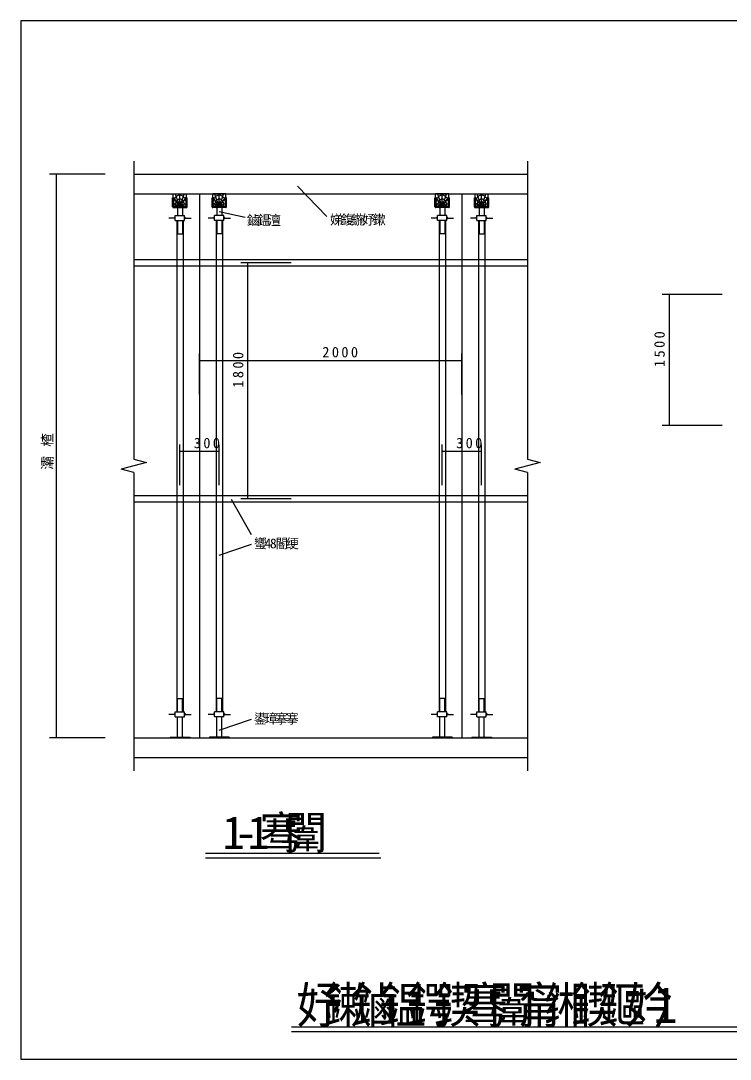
# Model space of a CAD drawing. Header units: metres. Extents: x 0 to 420, y 0 to 297.
# Drawn here: x 0 to 202.8, y 0 to 297 of the extents above; entities that cross this region are included whole.
import ezdxf

# ---------------------------------------------------------------- set-up
doc = ezdxf.new("R2010")
doc.units = ezdxf.units.M

msp = doc.modelspace()

# ---------------------------------------------------------------- linework, layer by layer
for p, q in [((420, 297), (0, 297)), ((0, 297), (0, 0)), ((32.36, 256.89), (32.36, 171.64)), ((144.86, 256.89), (144.86, 171.64)), ((24.14, 253.14), (8.2, 253.14)), ((10.2, 91.89), (10.2, 253.14)), ((32.36, 253.14), (144.86, 253.14)), ((79.08, 249.65), (87.54, 241)), ((32.36, 247.52), (144.86, 247.52)), ((43.61, 243.77), (43.61, 247.52)), ((43.61, 247.52), (47.36, 247.52)), ((45.49, 243.77), (44.25, 247.42)), ((45.49, 243.77), (46.73, 247.42)), ((45.49, 243.77), (45.49, 247.36)), ((47.36, 243.77), (47.36, 247.52)), ((51.11, 247.52), (51.11, 91.89)), ((58.61, 247.52), (54.86, 247.52)), ((54.86, 243.77), (54.86, 247.52)), ((56.74, 243.77), (55.5, 247.42)), ((56.74, 243.77), (57.98, 247.42)), ((56.74, 243.77), (56.74, 247.36)), ((58.61, 243.77), (58.61, 247.52)), ((122.36, 247.52), (118.61, 247.52)), ((118.61, 243.77), (118.61, 247.52)), ((120.49, 243.77), (119.25, 247.42)), ((120.49, 243.77), (121.73, 247.42)), ((120.49, 243.77), (120.49, 247.36)), ((122.36, 243.77), (122.36, 247.52)), ((126.11, 247.52), (126.11, 91.89)), ((129.86, 247.52), (133.61, 247.52)), ((129.86, 243.77), (129.86, 247.52)), ((131.74, 243.77), (130.5, 247.42)), ((131.74, 243.77), (132.98, 247.42)), ((131.74, 243.77), (131.74, 247.36)), ((133.61, 243.77), (133.61, 247.52)), ((43.42, 243.77), (43.42, 246.39)), ((43.42, 246.39), (43.61, 246.39)), ((43.61, 243.77), (43.61, 246.39)), ((43.61, 243.77), (47.36, 243.77)), ((43.61, 243.77), (47.36, 243.77)), ((43.61, 243.58), (47.36, 243.58)), ((45.49, 243.77), (43.72, 243.98)), ((45.49, 243.77), (43.73, 246.47)), ((45.49, 243.77), (43.8, 244.75)), ((44.77, 243.58), (44.77, 241.33)), ((45.49, 243.77), (47.24, 246.47)), ((45.49, 243.77), (47.17, 244.75)), ((45.49, 243.77), (47.26, 243.98)), ((46.2, 243.58), (46.2, 241.33)), ((47.36, 243.77), (47.36, 246.39)), ((47.36, 246.39), (47.55, 246.39)), ((47.55, 243.77), (47.55, 246.39)), ((54.67, 243.77), (54.67, 246.39)), ((54.86, 246.39), (54.67, 246.39)), ((54.86, 243.77), (54.86, 246.39)), ((58.61, 243.77), (54.86, 243.77)), ((58.61, 243.77), (54.86, 243.77)), ((58.61, 243.58), (54.86, 243.58)), ((56.74, 243.77), (54.97, 243.98)), ((56.74, 243.77), (54.98, 246.47)), ((56.74, 243.77), (55.05, 244.75)), ((56.02, 243.58), (56.02, 241.33)), ((56.74, 243.77), (58.49, 246.47)), ((56.74, 243.77), (58.42, 244.75)), ((56.74, 243.77), (58.51, 243.98)), ((57.45, 243.58), (57.45, 241.33)), ((58.8, 246.39), (58.61, 246.39)), ((58.61, 243.77), (58.61, 246.39)), ((58.8, 243.77), (58.8, 246.39)), ((118.42, 243.77), (118.42, 246.39)), ((118.61, 246.39), (118.42, 246.39)), ((118.61, 243.77), (118.61, 246.39)), ((122.36, 243.77), (118.61, 243.77)), ((122.36, 243.77), (118.61, 243.77)), ((122.36, 243.58), (118.61, 243.58)), ((120.49, 243.77), (118.72, 243.98)), ((120.49, 243.77), (118.73, 246.47)), ((120.49, 243.77), (118.8, 244.75)), ((119.77, 243.58), (119.77, 241.33)), ((120.49, 243.77), (122.24, 246.47)), ((120.49, 243.77), (122.17, 244.75)), ((120.49, 243.77), (122.26, 243.98)), ((121.2, 243.58), (121.2, 241.33)), ((122.36, 243.77), (122.36, 246.39)), ((122.55, 246.39), (122.36, 246.39)), ((122.55, 243.77), (122.55, 246.39)), ((129.67, 243.77), (129.67, 246.39)), ((129.67, 246.39), (129.86, 246.39)), ((129.86, 243.77), (129.86, 246.39)), ((129.86, 243.77), (133.61, 243.77)), ((129.86, 243.77), (133.61, 243.77)), ((129.86, 243.58), (133.61, 243.58)), ((131.74, 243.77), (129.97, 243.98)), ((131.74, 243.77), (129.98, 246.47)), ((131.74, 243.77), (130.05, 244.75)), ((131.02, 243.58), (131.02, 241.33)), ((131.74, 243.77), (133.49, 246.47)), ((131.74, 243.77), (133.42, 244.75)), ((131.74, 243.77), (133.51, 243.98)), ((132.45, 243.58), (132.45, 241.33)), ((133.61, 243.77), (133.61, 246.39)), ((133.61, 246.39), (133.8, 246.39)), ((133.8, 243.77), (133.8, 246.39)), ((44.17, 240.58), (42.3, 240.58)), ((44.17, 241.33), (46.8, 241.33)), ((44.17, 239.83), (44.17, 241.33)), ((46.8, 239.83), (46.8, 241.33)), ((46.8, 240.58), (48.67, 240.58)), ((55.42, 240.58), (53.55, 240.58)), ((58.05, 241.33), (55.42, 241.33)), ((55.42, 239.83), (55.42, 241.33)), ((56.74, 242.46), (64.13, 240.87)), ((58.05, 239.83), (58.05, 241.33)), ((58.05, 240.58), (59.92, 240.58)), ((119.17, 240.58), (117.3, 240.58)), ((121.8, 241.33), (119.17, 241.33)), ((119.17, 239.83), (119.17, 241.33)), ((121.8, 239.83), (121.8, 241.33)), ((121.8, 240.58), (123.67, 240.58)), ((130.42, 240.58), (128.55, 240.58)), ((130.42, 241.33), (133.05, 241.33)), ((130.42, 239.83), (130.42, 241.33)), ((133.05, 239.83), (133.05, 241.33)), ((133.05, 240.58), (134.92, 240.58)), ((44.17, 239.83), (46.8, 239.83)), ((44.59, 239.83), (44.59, 99.39)), ((44.77, 239.83), (44.77, 236.08)), ((46.2, 239.83), (46.2, 236.08)), ((46.39, 239.83), (46.39, 99.39)), ((58.05, 239.83), (55.42, 239.83)), ((55.84, 239.83), (55.84, 99.39)), ((56.02, 239.83), (56.02, 236.08)), ((57.45, 239.83), (57.45, 236.08)), ((57.64, 239.83), (57.64, 99.39)), ((121.8, 239.83), (119.17, 239.83)), ((119.59, 239.83), (119.59, 99.39)), ((119.77, 239.83), (119.77, 236.08)), ((121.2, 239.83), (121.2, 236.08)), ((121.39, 239.83), (121.39, 99.39)), ((130.42, 239.83), (133.05, 239.83)), ((130.84, 239.83), (130.84, 99.39)), ((131.02, 239.83), (131.02, 236.08)), ((132.45, 239.83), (132.45, 236.08)), ((132.64, 239.83), (132.64, 99.39)), ((44.77, 236.08), (46.2, 236.08)), ((57.45, 236.08), (56.02, 236.08)), ((121.2, 236.08), (119.77, 236.08)), ((131.02, 236.08), (132.45, 236.08)), ((32.36, 228.69), (144.86, 228.69)), ((32.36, 226.89), (144.86, 226.89)), ((77.33, 227.79), (62.87, 227.79)), ((64.87, 160.29), (64.87, 227.79)), ((200.47, 218.71), (183.34, 218.71)), ((185.34, 218.71), (185.34, 181.21)), ((51.11, 190.15), (51.11, 201.83)), ((51.11, 199.83), (126.11, 199.83)), ((126.11, 190.15), (126.11, 201.83)), ((200.47, 181.21), (183.34, 181.21)), ((45.49, 164.15), (45.49, 175.83)), ((56.74, 164.15), (56.74, 175.83)), ((120.49, 164.15), (120.49, 175.83)), ((131.74, 164.15), (131.74, 175.83)), ((56.74, 173.83), (45.49, 173.83)), ((131.74, 173.83), (120.49, 173.83)), ((35.98, 170.67), (28.74, 168.73)), ((32.36, 171.64), (35.98, 170.67)), ((148.48, 170.67), (141.24, 168.73)), ((144.86, 171.64), (148.48, 170.67)), ((32.36, 167.76), (28.74, 168.73)), ((32.36, 167.76), (32.36, 82.52)), ((144.86, 167.76), (141.24, 168.73)), ((144.86, 167.76), (144.86, 82.52)), ((32.36, 161.19), (144.86, 161.19)), ((32.36, 159.39), (144.86, 159.39)), ((60.14, 160.2), (65.91, 150.09)), ((77.33, 160.29), (62.87, 160.29)), ((56.74, 144.21), (65.98, 147.33)), ((44.77, 99.39), (44.77, 103.14)), ((44.77, 103.14), (46.2, 103.14)), ((46.2, 99.39), (46.2, 103.14)), ((56.02, 99.39), (56.02, 103.14)), ((57.45, 103.14), (56.02, 103.14)), ((57.45, 99.39), (57.45, 103.14)), ((119.77, 99.39), (119.77, 103.14)), ((121.2, 103.14), (119.77, 103.14)), ((121.2, 99.39), (121.2, 103.14)), ((131.02, 99.39), (131.02, 103.14)), ((131.02, 103.14), (132.45, 103.14)), ((132.45, 99.39), (132.45, 103.14)), ((44.17, 98.64), (42.3, 98.64)), ((44.17, 99.39), (46.8, 99.39)), ((44.17, 97.89), (44.17, 99.39)), ((46.8, 97.89), (46.8, 99.39)), ((46.8, 98.64), (48.67, 98.64)), ((55.42, 98.64), (53.55, 98.64)), ((58.05, 99.39), (55.42, 99.39)), ((55.42, 97.89), (55.42, 99.39)), ((58.05, 97.89), (58.05, 99.39)), ((58.05, 98.64), (59.92, 98.64)), ((119.17, 98.64), (117.3, 98.64)), ((121.8, 99.39), (119.17, 99.39)), ((119.17, 97.89), (119.17, 99.39)), ((121.8, 97.89), (121.8, 99.39)), ((121.8, 98.64), (123.67, 98.64)), ((130.42, 98.64), (128.55, 98.64)), ((130.42, 99.39), (133.05, 99.39)), ((130.42, 97.89), (130.42, 99.39)), ((133.05, 97.89), (133.05, 99.39)), ((133.05, 98.64), (134.92, 98.64)), ((44.17, 97.89), (46.8, 97.89)), ((44.77, 92.12), (44.77, 97.89)), ((46.2, 92.12), (46.2, 97.89)), ((58.05, 97.89), (55.42, 97.89)), ((56.02, 92.12), (56.02, 97.89)), ((56.74, 94.11), (65.98, 97.23)), ((57.45, 92.12), (57.45, 97.89)), ((121.8, 97.89), (119.17, 97.89)), ((119.77, 92.12), (119.77, 97.89)), ((121.2, 92.12), (121.2, 97.89)), ((130.42, 97.89), (133.05, 97.89)), ((131.02, 92.12), (131.02, 97.89)), ((132.45, 92.12), (132.45, 97.89)), ((42.67, 92.12), (48.3, 92.12)), ((42.67, 92.12), (42.67, 91.89)), ((48.3, 92.12), (48.3, 91.89)), ((59.55, 92.12), (53.92, 92.12)), ((53.92, 92.12), (53.92, 91.89)), ((59.55, 92.12), (59.55, 91.89)), ((123.3, 92.12), (117.67, 92.12)), ((117.67, 92.12), (117.67, 91.89)), ((123.3, 92.12), (123.3, 91.89)), ((128.92, 92.12), (134.55, 92.12)), ((128.92, 92.12), (128.92, 91.89)), ((134.55, 92.12), (134.55, 91.89)), ((24.14, 91.89), (8.2, 91.89)), ((32.36, 91.89), (144.86, 91.89)), ((42.67, 91.89), (48.3, 91.89)), ((59.55, 91.89), (53.92, 91.89)), ((123.3, 91.89), (117.67, 91.89)), ((128.92, 91.89), (134.55, 91.89)), ((32.36, 86.27), (144.86, 86.27)), ((52.84, 58.94), (102.43, 58.94)), ((52.84, 57.59), (102.9, 57.59)), ((77.41, 9.29), (219.16, 9.29)), ((77.41, 7.93), (219.05, 7.93)), ((0, 0), (420, 0))]:
    msp.add_line(p, q)
for points in [[(45.49, 247.26), (45.24, 247.17), (45.01, 247.07), (44.8, 246.94), (44.6, 246.79), (44.42, 246.63), (44.26, 246.44), (44.11, 246.25), (43.98, 246.04), (43.88, 245.81), (43.79, 245.58), (43.73, 245.34), (43.7, 245.1), (43.69, 244.85), (43.7, 244.61), (43.73, 244.36), (43.79, 244.12), (43.88, 243.89), (43.93, 243.77)], [(47.04, 243.77), (47.1, 243.89), (47.18, 244.12), (47.24, 244.36), (47.28, 244.61), (47.29, 244.85), (47.28, 245.1), (47.24, 245.34), (47.18, 245.58), (47.1, 245.81), (46.99, 246.04), (46.86, 246.25), (46.72, 246.44), (46.55, 246.63), (46.37, 246.79), (46.17, 246.94), (45.96, 247.07), (45.74, 247.17), (45.51, 247.25), (45.49, 247.26)], [(56.74, 247.26), (56.49, 247.17), (56.26, 247.07), (56.05, 246.94), (55.85, 246.79), (55.67, 246.63), (55.51, 246.44), (55.36, 246.25), (55.23, 246.04), (55.13, 245.81), (55.04, 245.58), (54.98, 245.34), (54.95, 245.1), (54.94, 244.85), (54.95, 244.61), (54.98, 244.36), (55.04, 244.12), (55.13, 243.89), (55.18, 243.77)], [(58.29, 243.77), (58.35, 243.89), (58.43, 244.12), (58.49, 244.36), (58.53, 244.61), (58.54, 244.85), (58.53, 245.1), (58.49, 245.34), (58.43, 245.58), (58.35, 245.81), (58.24, 246.04), (58.11, 246.25), (57.97, 246.44), (57.8, 246.63), (57.62, 246.79), (57.42, 246.94), (57.21, 247.07), (56.99, 247.17), (56.76, 247.25), (56.74, 247.26)], [(120.49, 247.26), (120.24, 247.17), (120.01, 247.07), (119.8, 246.94), (119.6, 246.79), (119.42, 246.63), (119.26, 246.44), (119.11, 246.25), (118.98, 246.04), (118.88, 245.81), (118.79, 245.58), (118.73, 245.34), (118.7, 245.1), (118.69, 244.85), (118.7, 244.61), (118.73, 244.36), (118.79, 244.12), (118.88, 243.89), (118.93, 243.77)], [(122.04, 243.77), (122.1, 243.89), (122.18, 244.12), (122.24, 244.36), (122.28, 244.61), (122.29, 244.85), (122.28, 245.1), (122.24, 245.34), (122.18, 245.58), (122.1, 245.81), (121.99, 246.04), (121.86, 246.25), (121.72, 246.44), (121.55, 246.63), (121.37, 246.79), (121.17, 246.94), (120.96, 247.07), (120.74, 247.17), (120.51, 247.25), (120.49, 247.26)], [(131.74, 247.26), (131.49, 247.17), (131.26, 247.07), (131.05, 246.94), (130.85, 246.79), (130.67, 246.63), (130.51, 246.44), (130.36, 246.25), (130.23, 246.04), (130.13, 245.81), (130.04, 245.58), (129.98, 245.34), (129.95, 245.1), (129.94, 244.85), (129.95, 244.61), (129.98, 244.36), (130.04, 244.12), (130.13, 243.89), (130.18, 243.77)], [(133.29, 243.77), (133.35, 243.89), (133.43, 244.12), (133.49, 244.36), (133.53, 244.61), (133.54, 244.85), (133.53, 245.1), (133.49, 245.34), (133.43, 245.58), (133.35, 245.81), (133.24, 246.04), (133.11, 246.25), (132.97, 246.44), (132.8, 246.63), (132.62, 246.79), (132.42, 246.94), (132.21, 247.07), (131.99, 247.17), (131.76, 247.25), (131.74, 247.26)], [(43.42, 243.77), (43.43, 243.75), (43.43, 243.73), (43.43, 243.71), (43.44, 243.69), (43.45, 243.68), (43.46, 243.66), (43.47, 243.65), (43.48, 243.63), (43.49, 243.62), (43.51, 243.61), (43.52, 243.6), (43.54, 243.59), (43.56, 243.59), (43.58, 243.58), (43.59, 243.58), (43.61, 243.58)], [(45.49, 246.05), (45.33, 246.02), (45.19, 245.96), (45.06, 245.9), (44.93, 245.82), (44.81, 245.73), (44.7, 245.63), (44.6, 245.52), (44.51, 245.4), (44.43, 245.27), (44.36, 245.14), (44.31, 244.99), (44.28, 244.85), (44.25, 244.7), (44.25, 244.55), (44.25, 244.4), (44.28, 244.25), (44.31, 244.11), (44.36, 243.96), (44.43, 243.83), (44.46, 243.77)], [(44.77, 243.39), (44.77, 243.41), (44.76, 243.44), (44.75, 243.46), (44.74, 243.48), (44.73, 243.49), (44.71, 243.51), (44.69, 243.53), (44.68, 243.54), (44.66, 243.55), (44.64, 243.56), (44.61, 243.57), (44.59, 243.57), (44.57, 243.58), (44.55, 243.58)], [(45.49, 245.18), (45.41, 245.16), (45.33, 245.13), (45.25, 245.09), (45.17, 245.04), (45.1, 244.99), (45.03, 244.93), (44.97, 244.86), (44.92, 244.79), (44.87, 244.71), (44.83, 244.63), (44.8, 244.55), (44.78, 244.46), (44.77, 244.37), (44.76, 244.28), (44.77, 244.19), (44.78, 244.11), (44.8, 244.02), (44.83, 243.93), (44.87, 243.85), (44.92, 243.78), (44.92, 243.77)], [(45.49, 244.49), (45.45, 244.47), (45.41, 244.45), (45.37, 244.43), (45.33, 244.4), (45.29, 244.37), (45.26, 244.34), (45.23, 244.3), (45.21, 244.26), (45.19, 244.22), (45.18, 244.17), (45.16, 244.13), (45.16, 244.08), (45.15, 244.04), (45.16, 243.99), (45.16, 243.94), (45.18, 243.9), (45.19, 243.85), (45.21, 243.81), (45.23, 243.77), (45.24, 243.77)], [(46.51, 243.77), (46.55, 243.83), (46.61, 243.96), (46.66, 244.11), (46.7, 244.25), (46.72, 244.4), (46.73, 244.55), (46.72, 244.7), (46.7, 244.85), (46.66, 244.99), (46.61, 245.14), (46.55, 245.27), (46.47, 245.4), (46.38, 245.52), (46.28, 245.63), (46.17, 245.73), (46.05, 245.82), (45.92, 245.9), (45.78, 245.96), (45.64, 246.02), (45.49, 246.05), (45.49, 246.05)], [(46.05, 243.77), (46.06, 243.78), (46.1, 243.85), (46.14, 243.93), (46.17, 244.02), (46.19, 244.11), (46.21, 244.19), (46.21, 244.28), (46.21, 244.37), (46.19, 244.46), (46.17, 244.55), (46.14, 244.63), (46.1, 244.71), (46.06, 244.79), (46, 244.86), (45.94, 244.93), (45.88, 244.99), (45.81, 245.04), (45.73, 245.09), (45.65, 245.13), (45.56, 245.16), (45.49, 245.18)], [(45.74, 243.77), (45.74, 243.77), (45.76, 243.81), (45.78, 243.85), (45.8, 243.9), (45.81, 243.94), (45.82, 243.99), (45.82, 244.04), (45.82, 244.08), (45.81, 244.13), (45.8, 244.17), (45.78, 244.22), (45.76, 244.26), (45.74, 244.3), (45.71, 244.34), (45.68, 244.37), (45.65, 244.4), (45.61, 244.43), (45.57, 244.45), (45.53, 244.47), (45.49, 244.49)], [(46.42, 243.58), (46.4, 243.58), (46.38, 243.57), (46.36, 243.57), (46.34, 243.56), (46.32, 243.55), (46.3, 243.54), (46.28, 243.53), (46.26, 243.51), (46.25, 243.49), (46.23, 243.48), (46.22, 243.46), (46.21, 243.44), (46.21, 243.41), (46.2, 243.39), (46.2, 243.39)], [(47.36, 243.58), (47.38, 243.58), (47.4, 243.58), (47.42, 243.59), (47.43, 243.59), (47.45, 243.6), (47.47, 243.61), (47.48, 243.62), (47.49, 243.63), (47.51, 243.65), (47.52, 243.66), (47.53, 243.68), (47.54, 243.69), (47.54, 243.71), (47.55, 243.73), (47.55, 243.75), (47.55, 243.77)], [(54.67, 243.77), (54.68, 243.75), (54.68, 243.73), (54.68, 243.71), (54.69, 243.69), (54.7, 243.68), (54.71, 243.66), (54.72, 243.65), (54.73, 243.63), (54.74, 243.62), (54.76, 243.61), (54.77, 243.6), (54.79, 243.59), (54.81, 243.59), (54.83, 243.58), (54.84, 243.58), (54.86, 243.58)], [(56.74, 246.05), (56.58, 246.02), (56.44, 245.96), (56.31, 245.9), (56.18, 245.82), (56.06, 245.73), (55.95, 245.63), (55.85, 245.52), (55.76, 245.4), (55.68, 245.27), (55.61, 245.14), (55.56, 244.99), (55.53, 244.85), (55.5, 244.7), (55.5, 244.55), (55.5, 244.4), (55.53, 244.25), (55.56, 244.11), (55.61, 243.96), (55.68, 243.83), (55.71, 243.77)], [(56.02, 243.39), (56.02, 243.41), (56.01, 243.44), (56, 243.46), (55.99, 243.48), (55.98, 243.49), (55.96, 243.51), (55.94, 243.53), (55.93, 243.54), (55.91, 243.55), (55.89, 243.56), (55.86, 243.57), (55.84, 243.57), (55.82, 243.58), (55.8, 243.58)], [(56.74, 245.18), (56.66, 245.16), (56.58, 245.13), (56.5, 245.09), (56.42, 245.04), (56.35, 244.99), (56.28, 244.93), (56.22, 244.86), (56.17, 244.79), (56.12, 244.71), (56.08, 244.63), (56.05, 244.55), (56.03, 244.46), (56.02, 244.37), (56.01, 244.28), (56.02, 244.19), (56.03, 244.11), (56.05, 244.02), (56.08, 243.93), (56.12, 243.85), (56.17, 243.78), (56.17, 243.77)], [(56.74, 244.49), (56.7, 244.47), (56.66, 244.45), (56.62, 244.43), (56.58, 244.4), (56.54, 244.37), (56.51, 244.34), (56.48, 244.3), (56.46, 244.26), (56.44, 244.22), (56.43, 244.17), (56.41, 244.13), (56.41, 244.08), (56.4, 244.04), (56.41, 243.99), (56.41, 243.94), (56.43, 243.9), (56.44, 243.85), (56.46, 243.81), (56.48, 243.77), (56.49, 243.77)], [(57.76, 243.77), (57.8, 243.83), (57.86, 243.96), (57.91, 244.11), (57.95, 244.25), (57.97, 244.4), (57.98, 244.55), (57.97, 244.7), (57.95, 244.85), (57.91, 244.99), (57.86, 245.14), (57.8, 245.27), (57.72, 245.4), (57.63, 245.52), (57.53, 245.63), (57.42, 245.73), (57.3, 245.82), (57.17, 245.9), (57.03, 245.96), (56.89, 246.02), (56.74, 246.05), (56.74, 246.05)], [(57.3, 243.77), (57.31, 243.78), (57.35, 243.85), (57.39, 243.93), (57.42, 244.02), (57.44, 244.11), (57.46, 244.19), (57.46, 244.28), (57.46, 244.37), (57.44, 244.46), (57.42, 244.55), (57.39, 244.63), (57.35, 244.71), (57.31, 244.79), (57.25, 244.86), (57.19, 244.93), (57.13, 244.99), (57.06, 245.04), (56.98, 245.09), (56.9, 245.13), (56.81, 245.16), (56.74, 245.18)], [(56.99, 243.77), (56.99, 243.77), (57.01, 243.81), (57.03, 243.85), (57.05, 243.9), (57.06, 243.94), (57.07, 243.99), (57.07, 244.04), (57.07, 244.08), (57.06, 244.13), (57.05, 244.17), (57.03, 244.22), (57.01, 244.26), (56.99, 244.3), (56.96, 244.34), (56.93, 244.37), (56.9, 244.4), (56.86, 244.43), (56.82, 244.45), (56.78, 244.47), (56.74, 244.49)], [(57.67, 243.58), (57.65, 243.58), (57.63, 243.57), (57.61, 243.57), (57.59, 243.56), (57.57, 243.55), (57.55, 243.54), (57.53, 243.53), (57.51, 243.51), (57.5, 243.49), (57.48, 243.48), (57.47, 243.46), (57.46, 243.44), (57.46, 243.41), (57.45, 243.39), (57.45, 243.39)], [(58.61, 243.58), (58.63, 243.58), (58.65, 243.58), (58.67, 243.59), (58.68, 243.59), (58.7, 243.6), (58.72, 243.61), (58.73, 243.62), (58.74, 243.63), (58.76, 243.65), (58.77, 243.66), (58.78, 243.68), (58.79, 243.69), (58.79, 243.71), (58.8, 243.73), (58.8, 243.75), (58.8, 243.77)], [(118.42, 243.77), (118.43, 243.75), (118.43, 243.73), (118.43, 243.71), (118.44, 243.69), (118.45, 243.68), (118.46, 243.66), (118.47, 243.65), (118.48, 243.63), (118.49, 243.62), (118.51, 243.61), (118.52, 243.6), (118.54, 243.59), (118.56, 243.59), (118.58, 243.58), (118.59, 243.58), (118.61, 243.58)], [(120.49, 246.05), (120.33, 246.02), (120.19, 245.96), (120.06, 245.9), (119.93, 245.82), (119.81, 245.73), (119.7, 245.63), (119.6, 245.52), (119.51, 245.4), (119.43, 245.27), (119.36, 245.14), (119.31, 244.99), (119.28, 244.85), (119.25, 244.7), (119.25, 244.55), (119.25, 244.4), (119.28, 244.25), (119.31, 244.11), (119.36, 243.96), (119.43, 243.83), (119.46, 243.77)], [(119.77, 243.39), (119.77, 243.41), (119.76, 243.44), (119.75, 243.46), (119.74, 243.48), (119.73, 243.49), (119.71, 243.51), (119.69, 243.53), (119.68, 243.54), (119.66, 243.55), (119.64, 243.56), (119.61, 243.57), (119.59, 243.57), (119.57, 243.58), (119.55, 243.58)], [(120.49, 245.18), (120.41, 245.16), (120.33, 245.13), (120.25, 245.09), (120.17, 245.04), (120.1, 244.99), (120.03, 244.93), (119.97, 244.86), (119.92, 244.79), (119.87, 244.71), (119.83, 244.63), (119.8, 244.55), (119.78, 244.46), (119.77, 244.37), (119.76, 244.28), (119.77, 244.19), (119.78, 244.11), (119.8, 244.02), (119.83, 243.93), (119.87, 243.85), (119.92, 243.78), (119.92, 243.77)], [(120.49, 244.49), (120.45, 244.47), (120.41, 244.45), (120.37, 244.43), (120.33, 244.4), (120.29, 244.37), (120.26, 244.34), (120.23, 244.3), (120.21, 244.26), (120.19, 244.22), (120.18, 244.17), (120.16, 244.13), (120.16, 244.08), (120.15, 244.04), (120.16, 243.99), (120.16, 243.94), (120.18, 243.9), (120.19, 243.85), (120.21, 243.81), (120.23, 243.77), (120.24, 243.77)], [(121.51, 243.77), (121.55, 243.83), (121.61, 243.96), (121.66, 244.11), (121.7, 244.25), (121.72, 244.4), (121.73, 244.55), (121.72, 244.7), (121.7, 244.85), (121.66, 244.99), (121.61, 245.14), (121.55, 245.27), (121.47, 245.4), (121.38, 245.52), (121.28, 245.63), (121.17, 245.73), (121.05, 245.82), (120.92, 245.9), (120.78, 245.96), (120.64, 246.02), (120.49, 246.05), (120.49, 246.05)], [(121.05, 243.77), (121.06, 243.78), (121.1, 243.85), (121.14, 243.93), (121.17, 244.02), (121.19, 244.11), (121.21, 244.19), (121.21, 244.28), (121.21, 244.37), (121.19, 244.46), (121.17, 244.55), (121.14, 244.63), (121.1, 244.71), (121.06, 244.79), (121, 244.86), (120.94, 244.93), (120.88, 244.99), (120.81, 245.04), (120.73, 245.09), (120.65, 245.13), (120.56, 245.16), (120.49, 245.18)], [(120.74, 243.77), (120.74, 243.77), (120.76, 243.81), (120.78, 243.85), (120.8, 243.9), (120.81, 243.94), (120.82, 243.99), (120.82, 244.04), (120.82, 244.08), (120.81, 244.13), (120.8, 244.17), (120.78, 244.22), (120.76, 244.26), (120.74, 244.3), (120.71, 244.34), (120.68, 244.37), (120.65, 244.4), (120.61, 244.43), (120.57, 244.45), (120.53, 244.47), (120.49, 244.49)], [(121.42, 243.58), (121.4, 243.58), (121.38, 243.57), (121.36, 243.57), (121.34, 243.56), (121.32, 243.55), (121.3, 243.54), (121.28, 243.53), (121.26, 243.51), (121.25, 243.49), (121.23, 243.48), (121.22, 243.46), (121.21, 243.44), (121.21, 243.41), (121.2, 243.39), (121.2, 243.39)], [(122.36, 243.58), (122.38, 243.58), (122.4, 243.58), (122.42, 243.59), (122.43, 243.59), (122.45, 243.6), (122.47, 243.61), (122.48, 243.62), (122.49, 243.63), (122.51, 243.65), (122.52, 243.66), (122.53, 243.68), (122.54, 243.69), (122.54, 243.71), (122.55, 243.73), (122.55, 243.75), (122.55, 243.77)], [(129.67, 243.77), (129.68, 243.75), (129.68, 243.73), (129.68, 243.71), (129.69, 243.69), (129.7, 243.68), (129.71, 243.66), (129.72, 243.65), (129.73, 243.63), (129.74, 243.62), (129.76, 243.61), (129.77, 243.6), (129.79, 243.59), (129.81, 243.59), (129.83, 243.58), (129.84, 243.58), (129.86, 243.58)], [(131.74, 246.05), (131.58, 246.02), (131.44, 245.96), (131.31, 245.9), (131.18, 245.82), (131.06, 245.73), (130.95, 245.63), (130.85, 245.52), (130.76, 245.4), (130.68, 245.27), (130.61, 245.14), (130.56, 244.99), (130.53, 244.85), (130.5, 244.7), (130.5, 244.55), (130.5, 244.4), (130.53, 244.25), (130.56, 244.11), (130.61, 243.96), (130.68, 243.83), (130.71, 243.77)], [(131.02, 243.39), (131.02, 243.41), (131.01, 243.44), (131, 243.46), (130.99, 243.48), (130.98, 243.49), (130.96, 243.51), (130.94, 243.53), (130.93, 243.54), (130.91, 243.55), (130.89, 243.56), (130.86, 243.57), (130.84, 243.57), (130.82, 243.58), (130.8, 243.58)], [(131.74, 245.18), (131.66, 245.16), (131.58, 245.13), (131.5, 245.09), (131.42, 245.04), (131.35, 244.99), (131.28, 244.93), (131.22, 244.86), (131.17, 244.79), (131.12, 244.71), (131.08, 244.63), (131.05, 244.55), (131.03, 244.46), (131.02, 244.37), (131.01, 244.28), (131.02, 244.19), (131.03, 244.11), (131.05, 244.02), (131.08, 243.93), (131.12, 243.85), (131.17, 243.78), (131.17, 243.77)], [(131.74, 244.49), (131.7, 244.47), (131.66, 244.45), (131.62, 244.43), (131.58, 244.4), (131.54, 244.37), (131.51, 244.34), (131.48, 244.3), (131.46, 244.26), (131.44, 244.22), (131.43, 244.17), (131.41, 244.13), (131.41, 244.08), (131.4, 244.04), (131.41, 243.99), (131.41, 243.94), (131.43, 243.9), (131.44, 243.85), (131.46, 243.81), (131.48, 243.77), (131.49, 243.77)], [(132.76, 243.77), (132.8, 243.83), (132.86, 243.96), (132.91, 244.11), (132.95, 244.25), (132.97, 244.4), (132.98, 244.55), (132.97, 244.7), (132.95, 244.85), (132.91, 244.99), (132.86, 245.14), (132.8, 245.27), (132.72, 245.4), (132.63, 245.52), (132.53, 245.63), (132.42, 245.73), (132.3, 245.82), (132.17, 245.9), (132.03, 245.96), (131.89, 246.02), (131.74, 246.05), (131.74, 246.05)], [(132.3, 243.77), (132.31, 243.78), (132.35, 243.85), (132.39, 243.93), (132.42, 244.02), (132.44, 244.11), (132.46, 244.19), (132.46, 244.28), (132.46, 244.37), (132.44, 244.46), (132.42, 244.55), (132.39, 244.63), (132.35, 244.71), (132.31, 244.79), (132.25, 244.86), (132.19, 244.93), (132.13, 244.99), (132.06, 245.04), (131.98, 245.09), (131.9, 245.13), (131.81, 245.16), (131.74, 245.18)], [(131.99, 243.77), (131.99, 243.77), (132.01, 243.81), (132.03, 243.85), (132.05, 243.9), (132.06, 243.94), (132.07, 243.99), (132.07, 244.04), (132.07, 244.08), (132.06, 244.13), (132.05, 244.17), (132.03, 244.22), (132.01, 244.26), (131.99, 244.3), (131.96, 244.34), (131.93, 244.37), (131.9, 244.4), (131.86, 244.43), (131.82, 244.45), (131.78, 244.47), (131.74, 244.49)], [(132.67, 243.58), (132.65, 243.58), (132.63, 243.57), (132.61, 243.57), (132.59, 243.56), (132.57, 243.55), (132.55, 243.54), (132.53, 243.53), (132.51, 243.51), (132.5, 243.49), (132.48, 243.48), (132.47, 243.46), (132.46, 243.44), (132.46, 243.41), (132.45, 243.39), (132.45, 243.39)], [(133.61, 243.58), (133.63, 243.58), (133.65, 243.58), (133.67, 243.59), (133.68, 243.59), (133.7, 243.6), (133.72, 243.61), (133.73, 243.62), (133.74, 243.63), (133.76, 243.65), (133.77, 243.66), (133.78, 243.68), (133.79, 243.69), (133.79, 243.71), (133.8, 243.73), (133.8, 243.75), (133.8, 243.77)], [(43.95, 240.77), (43.96, 240.77), (43.99, 240.77), (44.01, 240.78), (44.04, 240.78), (44.06, 240.8), (44.08, 240.81), (44.1, 240.82), (44.12, 240.84), (44.14, 240.86), (44.16, 240.88), (44.17, 240.9), (44.17, 240.92)], [(46.8, 240.92), (46.81, 240.9), (46.82, 240.88), (46.83, 240.86), (46.85, 240.84), (46.87, 240.82), (46.89, 240.81), (46.91, 240.8), (46.94, 240.78), (46.96, 240.78), (46.98, 240.77), (47.01, 240.77), (47.02, 240.77)], [(55.2, 240.77), (55.21, 240.77), (55.24, 240.77), (55.26, 240.78), (55.29, 240.78), (55.31, 240.8), (55.33, 240.81), (55.35, 240.82), (55.37, 240.84), (55.39, 240.86), (55.41, 240.88), (55.42, 240.9), (55.42, 240.92)], [(58.05, 240.92), (58.06, 240.9), (58.07, 240.88), (58.08, 240.86), (58.1, 240.84), (58.12, 240.82), (58.14, 240.81), (58.16, 240.8), (58.19, 240.78), (58.21, 240.78), (58.23, 240.77), (58.26, 240.77), (58.27, 240.77)], [(118.95, 240.77), (118.96, 240.77), (118.99, 240.77), (119.01, 240.78), (119.04, 240.78), (119.06, 240.8), (119.08, 240.81), (119.1, 240.82), (119.12, 240.84), (119.14, 240.86), (119.16, 240.88), (119.17, 240.9), (119.17, 240.92)], [(121.8, 240.92), (121.81, 240.9), (121.82, 240.88), (121.83, 240.86), (121.85, 240.84), (121.87, 240.82), (121.89, 240.81), (121.91, 240.8), (121.94, 240.78), (121.96, 240.78), (121.98, 240.77), (122.01, 240.77), (122.02, 240.77)], [(130.2, 240.77), (130.21, 240.77), (130.24, 240.77), (130.26, 240.78), (130.29, 240.78), (130.31, 240.8), (130.33, 240.81), (130.35, 240.82), (130.37, 240.84), (130.39, 240.86), (130.41, 240.88), (130.42, 240.9), (130.42, 240.92)], [(133.05, 240.92), (133.06, 240.9), (133.07, 240.88), (133.08, 240.86), (133.1, 240.84), (133.12, 240.82), (133.14, 240.81), (133.16, 240.8), (133.19, 240.78), (133.21, 240.78), (133.23, 240.77), (133.26, 240.77), (133.27, 240.77)], [(44.17, 240.24), (44.17, 240.25), (44.16, 240.27), (44.14, 240.3), (44.12, 240.31), (44.1, 240.33), (44.08, 240.35), (44.06, 240.36), (44.04, 240.37), (44.01, 240.38), (43.99, 240.39), (43.96, 240.39), (43.95, 240.39)], [(47.02, 240.39), (47.01, 240.39), (46.98, 240.39), (46.96, 240.38), (46.94, 240.37), (46.91, 240.36), (46.89, 240.35), (46.87, 240.33), (46.85, 240.31), (46.83, 240.3), (46.82, 240.27), (46.81, 240.25), (46.8, 240.24)], [(55.42, 240.24), (55.42, 240.25), (55.41, 240.27), (55.39, 240.3), (55.37, 240.31), (55.35, 240.33), (55.33, 240.35), (55.31, 240.36), (55.29, 240.37), (55.26, 240.38), (55.24, 240.39), (55.21, 240.39), (55.2, 240.39)], [(58.27, 240.39), (58.26, 240.39), (58.23, 240.39), (58.21, 240.38), (58.19, 240.37), (58.16, 240.36), (58.14, 240.35), (58.12, 240.33), (58.1, 240.31), (58.08, 240.3), (58.07, 240.27), (58.06, 240.25), (58.05, 240.24)], [(119.17, 240.24), (119.17, 240.25), (119.16, 240.27), (119.14, 240.3), (119.12, 240.31), (119.1, 240.33), (119.08, 240.35), (119.06, 240.36), (119.04, 240.37), (119.01, 240.38), (118.99, 240.39), (118.96, 240.39), (118.95, 240.39)], [(122.02, 240.39), (122.01, 240.39), (121.98, 240.39), (121.96, 240.38), (121.94, 240.37), (121.91, 240.36), (121.89, 240.35), (121.87, 240.33), (121.85, 240.31), (121.83, 240.3), (121.82, 240.27), (121.81, 240.25), (121.8, 240.24)], [(130.42, 240.24), (130.42, 240.25), (130.41, 240.27), (130.39, 240.3), (130.37, 240.31), (130.35, 240.33), (130.33, 240.35), (130.31, 240.36), (130.29, 240.37), (130.26, 240.38), (130.24, 240.39), (130.21, 240.39), (130.2, 240.39)], [(133.27, 240.39), (133.26, 240.39), (133.23, 240.39), (133.21, 240.38), (133.19, 240.37), (133.16, 240.36), (133.14, 240.35), (133.12, 240.33), (133.1, 240.31), (133.08, 240.3), (133.07, 240.27), (133.06, 240.25), (133.05, 240.24)], [(43.95, 98.83), (43.96, 98.83), (43.99, 98.83), (44.01, 98.84), (44.04, 98.85), (44.06, 98.86), (44.08, 98.87), (44.1, 98.89), (44.12, 98.9), (44.14, 98.92), (44.16, 98.94), (44.17, 98.97), (44.17, 98.98)], [(44.17, 98.3), (44.17, 98.31), (44.16, 98.34), (44.14, 98.36), (44.12, 98.38), (44.1, 98.39), (44.08, 98.41), (44.06, 98.42), (44.04, 98.43), (44.01, 98.44), (43.99, 98.45), (43.96, 98.45), (43.95, 98.45)], [(46.8, 98.98), (46.81, 98.97), (46.82, 98.94), (46.83, 98.92), (46.85, 98.9), (46.87, 98.89), (46.89, 98.87), (46.91, 98.86), (46.94, 98.85), (46.96, 98.84), (46.98, 98.83), (47.01, 98.83), (47.02, 98.83)], [(47.02, 98.45), (47.01, 98.45), (46.98, 98.45), (46.96, 98.44), (46.94, 98.43), (46.91, 98.42), (46.89, 98.41), (46.87, 98.39), (46.85, 98.38), (46.83, 98.36), (46.82, 98.34), (46.81, 98.31), (46.8, 98.3)], [(55.2, 98.83), (55.21, 98.83), (55.24, 98.83), (55.26, 98.84), (55.29, 98.85), (55.31, 98.86), (55.33, 98.87), (55.35, 98.89), (55.37, 98.9), (55.39, 98.92), (55.41, 98.94), (55.42, 98.97), (55.42, 98.98)], [(55.42, 98.3), (55.42, 98.31), (55.41, 98.34), (55.39, 98.36), (55.37, 98.38), (55.35, 98.39), (55.33, 98.41), (55.31, 98.42), (55.29, 98.43), (55.26, 98.44), (55.24, 98.45), (55.21, 98.45), (55.2, 98.45)], [(58.05, 98.98), (58.06, 98.97), (58.07, 98.94), (58.08, 98.92), (58.1, 98.9), (58.12, 98.89), (58.14, 98.87), (58.16, 98.86), (58.19, 98.85), (58.21, 98.84), (58.23, 98.83), (58.26, 98.83), (58.27, 98.83)], [(58.27, 98.45), (58.26, 98.45), (58.23, 98.45), (58.21, 98.44), (58.19, 98.43), (58.16, 98.42), (58.14, 98.41), (58.12, 98.39), (58.1, 98.38), (58.08, 98.36), (58.07, 98.34), (58.06, 98.31), (58.05, 98.3)], [(118.95, 98.83), (118.96, 98.83), (118.99, 98.83), (119.01, 98.84), (119.04, 98.85), (119.06, 98.86), (119.08, 98.87), (119.1, 98.89), (119.12, 98.9), (119.14, 98.92), (119.16, 98.94), (119.17, 98.97), (119.17, 98.98)], [(119.17, 98.3), (119.17, 98.31), (119.16, 98.34), (119.14, 98.36), (119.12, 98.38), (119.1, 98.39), (119.08, 98.41), (119.06, 98.42), (119.04, 98.43), (119.01, 98.44), (118.99, 98.45), (118.96, 98.45), (118.95, 98.45)], [(121.8, 98.98), (121.81, 98.97), (121.82, 98.94), (121.83, 98.92), (121.85, 98.9), (121.87, 98.89), (121.89, 98.87), (121.91, 98.86), (121.94, 98.85), (121.96, 98.84), (121.98, 98.83), (122.01, 98.83), (122.02, 98.83)], [(122.02, 98.45), (122.01, 98.45), (121.98, 98.45), (121.96, 98.44), (121.94, 98.43), (121.91, 98.42), (121.89, 98.41), (121.87, 98.39), (121.85, 98.38), (121.83, 98.36), (121.82, 98.34), (121.81, 98.31), (121.8, 98.3)], [(130.2, 98.83), (130.21, 98.83), (130.24, 98.83), (130.26, 98.84), (130.29, 98.85), (130.31, 98.86), (130.33, 98.87), (130.35, 98.89), (130.37, 98.9), (130.39, 98.92), (130.41, 98.94), (130.42, 98.97), (130.42, 98.98)], [(130.42, 98.3), (130.42, 98.31), (130.41, 98.34), (130.39, 98.36), (130.37, 98.38), (130.35, 98.39), (130.33, 98.41), (130.31, 98.42), (130.29, 98.43), (130.26, 98.44), (130.24, 98.45), (130.21, 98.45), (130.2, 98.45)], [(133.05, 98.98), (133.06, 98.97), (133.07, 98.94), (133.08, 98.92), (133.1, 98.9), (133.12, 98.89), (133.14, 98.87), (133.16, 98.86), (133.19, 98.85), (133.21, 98.84), (133.23, 98.83), (133.26, 98.83), (133.27, 98.83)], [(133.27, 98.45), (133.26, 98.45), (133.23, 98.45), (133.21, 98.44), (133.19, 98.43), (133.16, 98.42), (133.14, 98.41), (133.12, 98.39), (133.1, 98.38), (133.08, 98.36), (133.07, 98.34), (133.06, 98.31), (133.05, 98.3)], [(44.55, 92.12), (44.57, 92.12), (44.59, 92.12), (44.61, 92.13), (44.64, 92.13), (44.66, 92.14), (44.68, 92.15), (44.69, 92.17), (44.71, 92.18), (44.73, 92.2), (44.74, 92.22), (44.75, 92.24), (44.76, 92.26), (44.77, 92.28), (44.77, 92.3), (44.77, 92.3)], [(46.2, 92.3), (46.21, 92.28), (46.21, 92.26), (46.22, 92.24), (46.23, 92.22), (46.25, 92.2), (46.26, 92.18), (46.28, 92.17), (46.3, 92.15), (46.32, 92.14), (46.34, 92.13), (46.36, 92.13), (46.38, 92.12), (46.4, 92.12), (46.42, 92.12)], [(55.8, 92.12), (55.82, 92.12), (55.84, 92.12), (55.86, 92.13), (55.89, 92.13), (55.91, 92.14), (55.93, 92.15), (55.94, 92.17), (55.96, 92.18), (55.98, 92.2), (55.99, 92.22), (56, 92.24), (56.01, 92.26), (56.02, 92.28), (56.02, 92.3), (56.02, 92.3)], [(57.45, 92.3), (57.46, 92.28), (57.46, 92.26), (57.47, 92.24), (57.48, 92.22), (57.5, 92.2), (57.51, 92.18), (57.53, 92.17), (57.55, 92.15), (57.57, 92.14), (57.59, 92.13), (57.61, 92.13), (57.63, 92.12), (57.65, 92.12), (57.67, 92.12)], [(119.55, 92.12), (119.57, 92.12), (119.59, 92.12), (119.61, 92.13), (119.64, 92.13), (119.66, 92.14), (119.68, 92.15), (119.69, 92.17), (119.71, 92.18), (119.73, 92.2), (119.74, 92.22), (119.75, 92.24), (119.76, 92.26), (119.77, 92.28), (119.77, 92.3), (119.77, 92.3)], [(121.2, 92.3), (121.21, 92.28), (121.21, 92.26), (121.22, 92.24), (121.23, 92.22), (121.25, 92.2), (121.26, 92.18), (121.28, 92.17), (121.3, 92.15), (121.32, 92.14), (121.34, 92.13), (121.36, 92.13), (121.38, 92.12), (121.4, 92.12), (121.42, 92.12)], [(130.8, 92.12), (130.82, 92.12), (130.84, 92.12), (130.86, 92.13), (130.89, 92.13), (130.91, 92.14), (130.93, 92.15), (130.94, 92.17), (130.96, 92.18), (130.98, 92.2), (130.99, 92.22), (131, 92.24), (131.01, 92.26), (131.02, 92.28), (131.02, 92.3), (131.02, 92.3)], [(132.45, 92.3), (132.46, 92.28), (132.46, 92.26), (132.47, 92.24), (132.48, 92.22), (132.5, 92.2), (132.51, 92.18), (132.53, 92.17), (132.55, 92.15), (132.57, 92.14), (132.59, 92.13), (132.61, 92.13), (132.63, 92.12), (132.65, 92.12), (132.67, 92.12)]]:
    msp.add_lwpolyline(points)

# ---------------------------------------------------------------- texts
for s, height, p in [('鏀', 2.81, (64.61, 238.56)), ('鎾', 2.81, (67.67, 238.56)), ('澶', 2.81, (70.73, 238.56)), ('娣', 2.81, (88.42, 238.71)), ('鍑', 2.81, (91.47, 238.71)), ('鍦', 2.81, (94.53, 238.71)), ('妤', 2.81, (97.59, 238.71)), ('鏉', 2.81, (100.65, 238.71)), ('2', 3, (86.2, 200.74)), ('0', 3, (88.93, 200.74)), ('0', 3, (91.65, 200.74)), ('0', 3, (94.38, 200.74)), ('3', 3, (49.46, 174.74)), ('0', 3, (52.19, 174.74)), ('0', 3, (54.91, 174.74)), ('3', 3, (124.46, 174.74)), ('0', 3, (127.19, 174.74)), ('0', 3, (129.91, 174.74)), ('蠁', 2.81, (66.66, 146.12)), ('4', 2.81, (69.71, 146.12)), ('8', 2.81, (71.24, 146.12)), ('閽', 2.81, (72.77, 146.12)), ('绠', 2.81, (75.83, 146.12)), ('鍙', 2.81, (66.66, 96.01)), ('璋', 2.81, (69.71, 96.01)), ('搴', 2.81, (72.77, 96.01)), ('搴', 2.81, (75.83, 96.01)), ('1', 9.38, (57.62, 60.13)), ('1', 9.38, (64.76, 60.13)), ('骞', 9.38, (68.32, 60.13)), ('闈', 9.38, (75.46, 60.13)), ('-', 9.38, (61.19, 60.13)), ('妤', 10.31, (78.79, 10.36)), ('鏉', 10.31, (86.64, 10.36)), ('鏀', 10.31, (94.48, 10.36)), ('鎾', 10.31, (102.33, 10.36)), ('鍔', 10.31, (110.18, 10.36)), ('鍥', 10.31, (118.02, 10.36)), ('骞', 10.31, (125.87, 10.36)), ('闈', 10.31, (133.72, 10.36)), ('甯', 10.31, (141.56, 10.36)), ('缃', 10.31, (149.41, 10.36)), ('鍥', 10.31, (157.26, 10.36)), ('鏂', 10.31, (165.1, 10.36)), ('妗', 10.31, (172.95, 10.36)), ('1', 10.31, (180.8, 10.36))]:
    msp.add_text(s, height=height).set_placement(p)
for s, p in [('0', (184.09, 206.16)), ('0', (184.09, 203.44)), ('0', (63.62, 200.24)), ('5', (184.09, 200.71)), ('0', (63.62, 197.52)), ('1', (184.09, 197.98)), ('8', (63.62, 194.79)), ('1', (63.62, 192.06)), ('楂', (9.08, 175.17)), ('灞', (9.08, 168.65))]:
    msp.add_text(s, height=3, rotation=90).set_placement(p)

doc.saveas('drawing.dxf')
